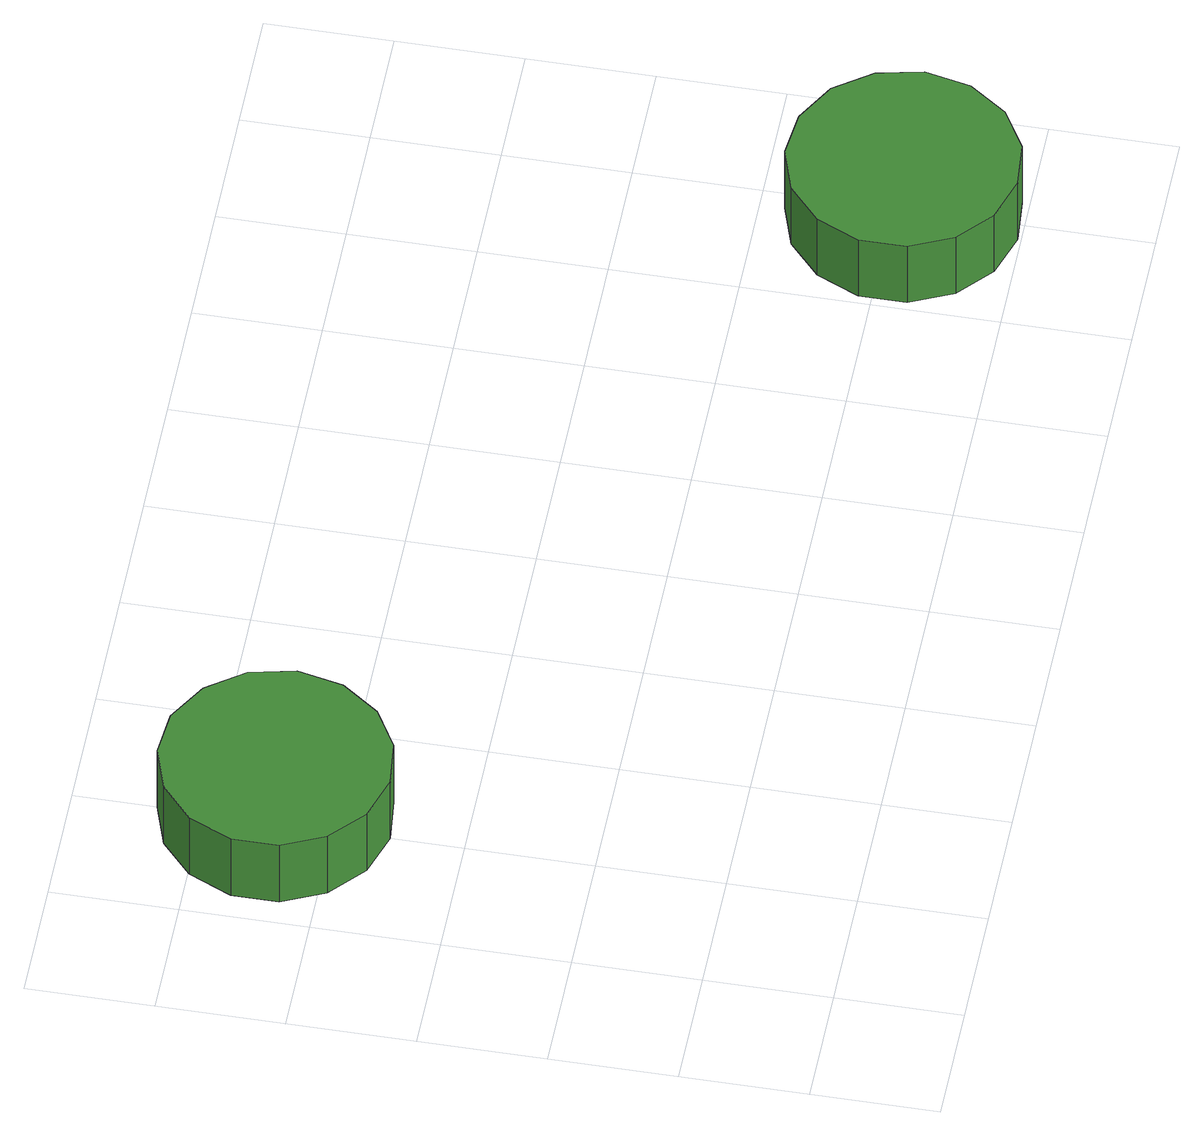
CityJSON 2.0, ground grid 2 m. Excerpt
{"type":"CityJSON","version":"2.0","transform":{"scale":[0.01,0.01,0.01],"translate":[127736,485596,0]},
"CityObjects":{
"tree1":{"type":"SolitaryVegetationObject","attributes":{"function":"something"},"geometry":[{"type":"MultiSurface","lod":"1","boundaries":[[[0,1,2,3,4,5,6,7,8,9,10,11,12,13,14]],[[15,16,17,18,19,20,21,22,23,24,25,26,27,28,29]],[[0,29,28,1]],[[1,28,27,2]],[[2,27,26,3]],[[3,26,25,4]],[[4,25,24,5]],[[5,24,23,6]],[[6,23,22,7]],[[7,22,21,8]],[[8,21,20,9]],[[9,20,19,10]],[[10,19,18,11]],[[11,18,17,12]],[[12,17,16,13]],[[13,16,15,14]],[[14,15,29,0]]]}]},
"tree2":{"type":"SolitaryVegetationObject","attributes":{"function":"something"},"geometry":[{"type":"MultiSurface","lod":"1","boundaries":[[[30,31,32,33,34,35,36,37,38,39,40,41,42,43,44]],[[45,46,47,48,49,50,51,52,53,54,55,56,57,58,59]],[[30,59,58,31]],[[31,58,57,32]],[[32,57,56,33]],[[33,56,55,34]],[[34,55,54,35]],[[35,54,53,36]],[[36,53,52,37]],[[37,52,51,38]],[[38,51,50,39]],[[39,50,49,40]],[[40,49,48,41]],[[41,48,47,42]],[[42,47,46,43]],[[43,46,45,44]],[[44,45,59,30]]]}]}
},
"vertices":[
[398,892,172],[382,965,172],[338,1025,172],[274,1063,172],[200,1070,172],[129,1047,172],[74,998,172],[43,929,172],[43,855,172],[74,787,172],[129,737,172],[200,714,172],[274,722,172],[338,759,172],[382,819,172],[382,819,47],[338,759,47],[274,722,47],[200,714,47],[129,737,47],[74,787,47],[43,855,47],[43,929,47],[74,998,47],[129,1047,47],[200,1070,47],[274,1063,47],[338,1025,47],[382,965,47],[398,892,47],
[1770,184,171],[1754,257,171],[1711,317,171],[1646,354,171],[1572,362,171],[1501,339,171],[1446,289,171],[1415,221,171],[1415,146,171],[1446,78,171],[1501,29,171],[1572,6,171],[1646,13,171],[1711,51,171],[1754,111,171],[1754,111,46],[1711,51,46],[1646,13,46],[1572,6,46],[1501,29,46],[1446,78,46],[1415,146,46],[1415,221,46],[1446,289,46],[1501,339,46],[1572,362,46],[1646,354,46],[1711,317,46],[1754,257,46],[1770,184,46]
]}
